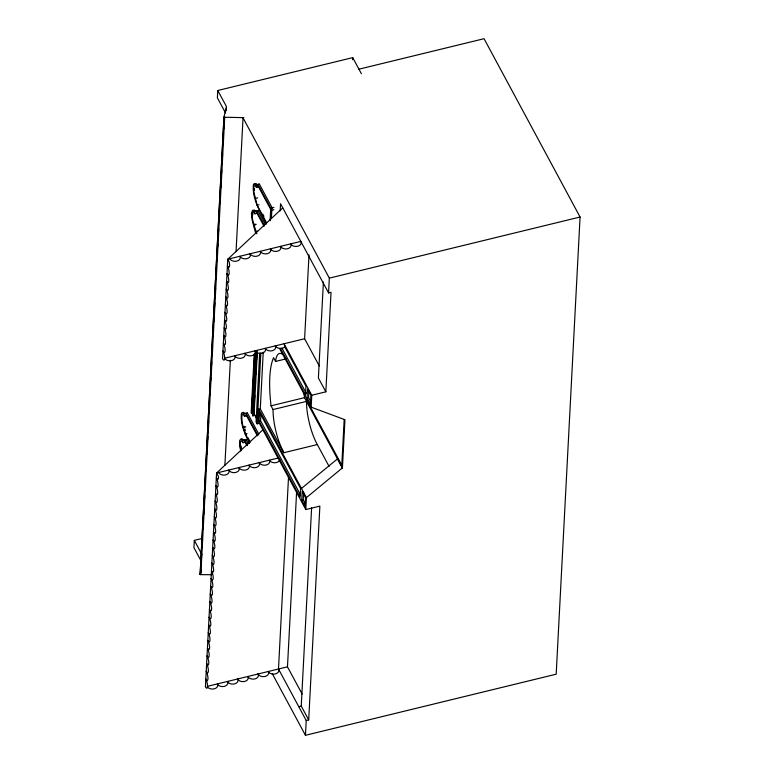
<?xml version="1.0" encoding="UTF-8"?>
<svg xmlns="http://www.w3.org/2000/svg" width="774" height="774" viewBox="0 0 774 774"><rect width="100%" height="100%" fill="white"/><g stroke="black" fill="none" stroke-linecap="round" stroke-linejoin="round"><path stroke-width="1.16" d="M202.517 538.365L194.313 540.368L193.926 547.673L200.969 560.753M361.39 73.724L352.721 57.624L217.765 90.51L217.378 97.824L225.505 112.917M211.766 574.734L200.118 574.598L223.996 117.222L243.82 117.648L243.036 117.841L236.041 251.734M200.776 571.318L200.118 574.598L223.947 117.126M200.679 572.76L200.872 569.142M201.433 558.286L201.627 554.668M202.188 543.812L202.382 540.194M202.952 529.339L203.204 524.511M203.707 514.865L203.959 510.037M204.53 499.182L204.713 495.563M205.284 484.708L205.468 481.089M206.097 469.025L206.29 465.406M206.861 454.551L207.045 450.932M207.616 440.077L207.8 436.459M208.37 425.603L208.622 420.775M209.125 411.129L209.377 406.302M209.948 395.446L210.131 391.828M210.702 380.972L210.886 377.354M211.525 365.289L211.708 361.671M212.279 350.816L212.463 347.197M213.034 336.332L213.227 332.714M213.788 321.858L214.04 317.04M214.543 307.384L214.795 302.557M215.365 291.701L215.559 288.083M216.12 277.227L216.314 273.609M216.943 261.544L217.126 257.926M217.697 247.07L217.891 243.452M218.452 232.597L218.645 228.978M219.206 218.123L219.4 214.504M219.971 203.649L220.222 198.821M220.784 187.966L220.977 184.347M221.538 173.492L221.732 169.874M222.361 157.809L222.554 154.19M223.115 143.335L223.309 139.717M223.87 128.861L224.063 125.243M200.834 574.376L224.721 117.203M226.211 110.788L226.376 107.654M224.886 465.242L230.362 360.297M254.249 353.67L251.163 412.745L251.579 413.519L252.75 413.229M251.579 413.519L254.733 353.234M255.991 351.27L252.547 415.309L252.837 415.841L255.11 415.28M252.837 415.841L256.175 351.947M253.804 413.442L253.93 411.023M254.24 404.986L254.752 395.33M255.062 389.293L255.507 380.837M255.826 374.8L256.329 365.144M256.581 360.316L256.958 353.07M257.365 351.183L254.085 413.964L256.794 418.995M259.677 353.157L256.088 421.878L257.142 423.842L259.416 423.281M257.142 423.842L260.857 352.76M305.798 509.544L258.206 421.162L258.835 409.252L306.417 497.634L305.798 509.544L319.865 506.109L308.7 719.917L306.223 720.517L305.449 735.3L556.187 674.193L580.074 217.02L484.06 38.7L358.942 69.186M259.087 421.066L259.542 412.3L300.593 488.539L300.138 497.295L259.087 421.066L260.557 420.698L260.906 414.138M329.085 466.403L317.321 444.557L283.864 452.713L260.277 408.904L263.237 352.199M270.136 220.01L270.755 208.167L273.88 207.403M270.407 220.658L270.532 218.278M270.784 213.518L270.968 209.948L258.168 186.166L256.397 187.279L254.462 185.47L253.659 186.679L253.698 191.352L257.171 205.216L266.633 222.786M271.384 218.432L271.819 210.151L257.984 184.454L256.049 185.363L254.772 183.893L253.456 184.183C251.724 198.308 260.296 212.105 266.546 224.025M280.178 210.925L280.556 203.746L328.563 292.911L331.04 292.311L325.844 391.818L311.767 395.243L311.148 407.153L344.943 419.721L342.418 468.096L304.492 397.662A86.088 24.062 76.3 0 1 303.94 392.428M268.21 671.522L268.897 672.432A5.515 3.87 3 0 0 275.979 673.748A5.515 3.87 3 0 0 278.495 669.017L288.538 476.832M302.121 694.026L287.473 666.83L296.636 491.461M319.265 365.928L304.617 338.731L309 254.81M317.321 444.557A32.169 8.988 76.3 0 1 306.504 401.396L306.697 397.788M301.725 500.246L302.179 491.49L305.546 497.73L305.082 506.496L301.725 500.246L303.195 499.888L303.602 492.225M307.075 397.855L307.53 389.099L310.896 395.35L310.432 404.105L307.075 397.855L308.545 397.497L308.894 390.928M307.413 398.91L307.288 401.309L341.798 465.155L344.169 419.808M308.7 719.917L301.241 706.072L311.603 507.889M323.397 282.065L318.385 377.983L325.844 391.818M328.563 292.911L329.337 278.127L243.036 117.841M352.615 59.714L352.721 57.624M337.464 458.905L301.473 488.442M200.185 574.531L200.892 571.251M223.88 117.367L226.482 106.599L217.765 90.51M252.992 211.37L253.988 209.88L255.991 211.515M285.393 346.268L285.374 346.317A5.447 3.822 3 0 1 280.265 348.455A5.447 3.822 3 0 1 275.331 345.872A5.447 3.822 3 0 1 272.196 350.728A5.447 3.822 3 0 1 265.172 348.348A5.447 3.822 3 0 1 262.047 353.205A5.447 3.822 3 0 1 255.023 350.816A5.447 3.822 3 0 1 251.889 355.682A5.447 3.822 3 0 1 244.865 353.292A5.447 3.822 3 0 1 241.74 358.149A5.447 3.822 3 0 1 234.706 355.769A5.447 3.822 3 0 1 231.581 360.626A5.447 3.822 3 0 1 224.557 358.246L304.617 338.731M279.801 459.669L279.404 460.607A5.447 3.822 3 0 1 274.296 462.746A5.447 3.822 3 0 1 269.352 460.162A5.447 3.822 3 0 1 266.227 465.019A5.447 3.822 3 0 1 259.203 462.639A5.447 3.822 3 0 1 256.078 467.496A5.447 3.822 3 0 1 249.044 465.116A5.447 3.822 3 0 1 245.919 469.973A5.447 3.822 3 0 1 238.895 467.583A5.447 3.822 3 0 1 235.77 472.45A5.447 3.822 3 0 1 228.736 470.06A5.447 3.822 3 0 1 225.611 474.917A5.447 3.822 3 0 1 218.587 472.537M256.833 233.767C254.965 226.927 251.144 219.593 252.547 212.318L253.601 212.076L254.946 213.769L256.716 212.657L263.953 226.095M249.663 442.409C245.445 434.108 240.917 424.287 242.03 414.758L243.094 414.516L244.439 416.199L246.2 415.087L257.336 435.762M241.14 450.545L240.104 444.944L240.579 441.238L241.643 440.996L242.988 442.689L244.758 441.567L246.983 445.708M282.781 207.867L227.759 259.222L222.564 358.73A5.447 1.519 76.3 0 0 224.712 358.478A5.447 1.519 76.3 0 0 222.96 350.99A5.447 1.519 76.3 0 0 225.118 350.748A5.447 1.519 76.3 0 0 223.367 343.25A5.447 1.519 76.3 0 0 225.524 343.008A5.447 1.519 76.3 0 0 223.773 335.51A5.447 1.519 76.3 0 0 225.921 335.268A5.447 1.519 76.3 0 0 224.179 327.77A5.447 1.519 76.3 0 0 226.327 327.528A5.447 1.519 76.3 0 0 224.586 320.039A5.447 1.519 76.3 0 0 226.734 319.788A5.447 1.519 76.3 0 0 224.982 312.299A5.447 1.519 76.3 0 0 227.14 312.048A5.447 1.519 76.3 0 0 225.389 304.559A5.447 1.519 76.3 0 0 227.546 304.308A5.447 1.519 76.3 0 0 225.795 296.819A5.447 1.519 76.3 0 0 227.943 296.577A5.447 1.519 76.3 0 0 226.202 289.079A5.447 1.519 76.3 0 0 228.349 288.837A5.447 1.519 76.3 0 0 226.608 281.339A5.447 1.519 76.3 0 0 228.756 281.097A5.447 1.519 76.3 0 0 227.005 273.599A5.447 1.519 76.3 0 0 229.162 273.357A5.447 1.519 76.3 0 0 227.411 265.869A5.447 1.519 76.3 0 0 229.336 266.827A5.447 1.519 76.3 0 0 229.133 261.825L227.759 259.222L300.834 241.411A5.447 3.822 3 0 1 297.709 246.267A5.447 3.822 3 0 1 290.685 243.887A5.447 3.822 3 0 1 287.551 248.744A5.447 3.822 3 0 1 280.527 246.355A5.447 3.822 3 0 1 277.402 251.221A5.447 3.822 3 0 1 270.378 248.831A5.447 3.822 3 0 1 267.243 253.688A5.447 3.822 3 0 1 260.219 251.308A5.447 3.822 3 0 1 257.094 256.165A5.447 3.822 3 0 1 250.06 253.785A5.447 3.822 3 0 1 246.935 258.642A5.447 3.822 3 0 1 239.911 256.262A5.447 3.822 3 0 1 236.786 261.119A5.447 3.822 3 0 1 229.752 258.729M262.879 429.822L216.585 473.02L205.42 686.828A5.447 1.519 76.3 0 0 207.567 686.577A5.447 1.519 76.3 0 0 205.816 679.088A5.447 1.519 76.3 0 0 207.974 678.837A5.447 1.519 76.3 0 0 206.223 671.348A5.447 1.519 76.3 0 0 208.38 671.106A5.447 1.519 76.3 0 0 206.629 663.608A5.447 1.519 76.3 0 0 208.787 663.366A5.447 1.519 76.3 0 0 207.035 655.868A5.447 1.519 76.3 0 0 209.183 655.626A5.447 1.519 76.3 0 0 207.442 648.138A5.447 1.519 76.3 0 0 209.59 647.886A5.447 1.519 76.3 0 0 207.838 640.398A5.447 1.519 76.3 0 0 209.996 640.146A5.447 1.519 76.3 0 0 208.245 632.658A5.447 1.519 76.3 0 0 210.402 632.406A5.447 1.519 76.3 0 0 208.651 624.918A5.447 1.519 76.3 0 0 210.809 624.666A5.447 1.519 76.3 0 0 209.057 617.178A5.447 1.519 76.3 0 0 211.205 616.936A5.447 1.519 76.3 0 0 209.464 609.438A5.447 1.519 76.3 0 0 211.612 609.196A5.447 1.519 76.3 0 0 209.86 601.698A5.447 1.519 76.3 0 0 212.018 601.456A5.447 1.519 76.3 0 0 210.267 593.968A5.447 1.519 76.3 0 0 212.424 593.716A5.447 1.519 76.3 0 0 210.673 586.228A5.447 1.519 76.3 0 0 212.821 585.976A5.447 1.519 76.3 0 0 211.079 578.488A5.447 1.519 76.3 0 0 213.227 578.236A5.447 1.519 76.3 0 0 211.486 570.748A5.447 1.519 76.3 0 0 213.634 570.496A5.447 1.519 76.3 0 0 211.882 563.008A5.447 1.519 76.3 0 0 214.04 562.766A5.447 1.519 76.3 0 0 212.289 555.268A5.447 1.519 76.3 0 0 214.446 555.026A5.447 1.519 76.3 0 0 212.695 547.528A5.447 1.519 76.3 0 0 214.843 547.286A5.447 1.519 76.3 0 0 213.102 539.797A5.447 1.519 76.3 0 0 215.249 539.546A5.447 1.519 76.3 0 0 213.508 532.057A5.447 1.519 76.3 0 0 215.656 531.806A5.447 1.519 76.3 0 0 213.905 524.317A5.447 1.519 76.3 0 0 216.062 524.066A5.447 1.519 76.3 0 0 214.311 516.577A5.447 1.519 76.3 0 0 216.468 516.326A5.447 1.519 76.3 0 0 214.717 508.837A5.447 1.519 76.3 0 0 216.865 508.595A5.447 1.519 76.3 0 0 215.124 501.097A5.447 1.519 76.3 0 0 217.271 500.855A5.447 1.519 76.3 0 0 215.53 493.357A5.447 1.519 76.3 0 0 217.678 493.115A5.447 1.519 76.3 0 0 215.927 485.627A5.447 1.519 76.3 0 0 218.084 485.375A5.447 1.519 76.3 0 0 216.333 477.887A5.447 1.519 76.3 0 0 218.471 476.513L216.585 473.02L278.069 458.044M306.417 497.634L342.427 467.873L337.483 458.672M254.849 183.844L256.165 183.554L257.442 185.025L256.049 185.363M249.46 443.415C245.029 434.311 239.959 423.504 241.498 413.103L243.471 412.31L245.474 413.945L247.419 413.035L258.816 434.204M240.753 451.01L239.698 446.317L239.65 440.619L240.637 439.129L242.02 438.79L243.578 439.729M257.79 184.483L259.377 184.115L272.487 208.467M256.349 210.973L257.926 210.605L265.337 224.363M244.391 439.884L245.968 439.516L248.251 443.754M257.984 184.454L259.377 184.115M256.397 187.279L258.274 186.824M255.817 198.308L257.703 197.854M257.171 205.216L259.048 204.762M255.41 232.51L252.101 219.758L251.405 213.237L252.595 210.218L254.598 211.853L255.633 210.886L257.926 210.605M254.946 213.769L256.833 213.305M271.819 210.151L273.899 209.638M254.375 224.789L256.252 224.334M255.72 231.707L257.607 231.242M329.337 278.127L580.074 217.02M283.864 452.713A32.169 8.988 76.3 0 1 273.048 409.552L271.035 405.818A86.088 24.062 76.3 0 1 273.551 357.704L275.563 361.439L285.945 358.904M271.035 405.818L304.492 397.662M257.887 409.485L260.277 408.904M242.813 412.803L244.091 414.284L245.116 413.316L247.419 413.035M244.439 416.199L246.316 415.744M273.048 409.552L306.504 401.396M257.268 421.395L258.206 421.162M243.858 427.229L245.735 426.764M245.213 434.137L247.09 433.672M241.362 439.293L242.639 440.774L243.665 439.806L245.968 439.516M242.988 442.689L244.865 442.225M287.473 666.83L207.151 686.403L207.751 687.331A5.515 3.87 3 0 0 214.185 688.841A5.515 3.87 3 0 0 217.688 684.913L217.475 684.284M298.774 706.681L301.241 706.072M258.013 674.009L258.7 674.918A5.515 3.87 3 0 0 265.124 676.428A5.515 3.87 3 0 0 268.636 672.5L268.297 671.503M227.546 681.565L227.837 682.436A5.515 3.87 3 0 1 224.334 686.364A5.515 3.87 3 0 1 217.91 684.855L217.31 683.926M227.546 681.701L228.059 682.378A5.515 3.87 3 0 0 234.493 683.887A5.515 3.87 3 0 0 237.995 679.959L237.657 678.972L238.257 679.901A5.515 3.87 3 0 0 244.69 681.41A5.515 3.87 3 0 0 248.193 677.473L247.854 676.486L248.454 677.414A5.515 3.87 3 0 0 254.888 678.924A5.515 3.87 3 0 0 258.39 674.986L258.052 673.999M262.812 214.156L263.953 216.275M256.542 210.944L264.524 225.766M284.039 343.743L311.767 395.243M284.281 345.92L305.943 386.149L305.488 394.914L280.401 348.319M281.871 347.961L306.388 393.492M308.545 397.497L310.79 401.658M279.482 348.339L311.148 407.153M260.557 420.698L300.467 494.818M303.195 499.888L305.44 504.048M246.026 413.374L257.994 435.607M247.999 437.774L250.273 442.012M244.574 439.855L247.428 445.147M278.495 669.017L306.223 720.517M272.303 673.738L305.449 735.3M194.313 540.368L201.898 554.455M254.859 223.909L255.294 224.857M244.342 426.339L244.778 427.296M245.019 428.941L245.358 430.692M241.091 445.979L241.527 448.33M254.259 188.353L254.491 190.578M252.798 212.898L252.817 214.843M275.563 361.439A33.292 9.307 76.3 0 1 282.81 354.521"/></g></svg>
